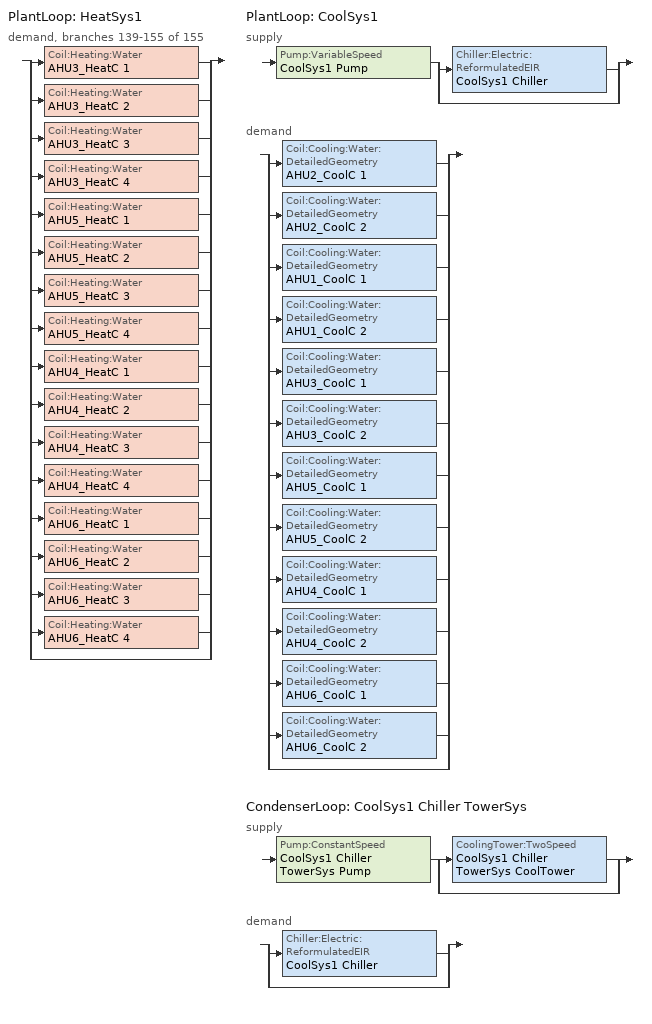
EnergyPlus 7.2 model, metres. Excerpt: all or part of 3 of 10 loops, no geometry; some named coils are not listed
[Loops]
PlantLoop 'HeatSys1'
 demand, branches 139-155 of 155: split
  | Coil:Heating:Water 'AHU3_HeatC 1'
  | Coil:Heating:Water 'AHU3_HeatC 2'
  | Coil:Heating:Water 'AHU3_HeatC 3'
  | Coil:Heating:Water 'AHU3_HeatC 4'
  | Coil:Heating:Water 'AHU5_HeatC 1'
  | Coil:Heating:Water 'AHU5_HeatC 2'
  | Coil:Heating:Water 'AHU5_HeatC 3'
  | Coil:Heating:Water 'AHU5_HeatC 4'
  | Coil:Heating:Water 'AHU4_HeatC 1'
  | Coil:Heating:Water 'AHU4_HeatC 2'
  | Coil:Heating:Water 'AHU4_HeatC 3'
  | Coil:Heating:Water 'AHU4_HeatC 4'
  | Coil:Heating:Water 'AHU6_HeatC 1'
  | Coil:Heating:Water 'AHU6_HeatC 2'
  | Coil:Heating:Water 'AHU6_HeatC 3'
  | Coil:Heating:Water 'AHU6_HeatC 4'
  | bypass
PlantLoop 'CoolSys1'
 supply: Pump:VariableSpeed 'CoolSys1 Pump' > split
  | Chiller:Electric:ReformulatedEIR 'CoolSys1 Chiller'
  | bypass
 demand: split
  | Coil:Cooling:Water:DetailedGeometry 'AHU2_CoolC 1'
  | Coil:Cooling:Water:DetailedGeometry 'AHU2_CoolC 2'
  | Coil:Cooling:Water:DetailedGeometry 'AHU1_CoolC 1'
  | Coil:Cooling:Water:DetailedGeometry 'AHU1_CoolC 2'
  | Coil:Cooling:Water:DetailedGeometry 'AHU3_CoolC 1'
  | Coil:Cooling:Water:DetailedGeometry 'AHU3_CoolC 2'
  | Coil:Cooling:Water:DetailedGeometry 'AHU5_CoolC 1'
  | Coil:Cooling:Water:DetailedGeometry 'AHU5_CoolC 2'
  | Coil:Cooling:Water:DetailedGeometry 'AHU4_CoolC 1'
  | Coil:Cooling:Water:DetailedGeometry 'AHU4_CoolC 2'
  | Coil:Cooling:Water:DetailedGeometry 'AHU6_CoolC 1'
  | Coil:Cooling:Water:DetailedGeometry 'AHU6_CoolC 2'
  | bypass
CondenserLoop 'CoolSys1 Chiller TowerSys'
 supply: Pump:ConstantSpeed 'CoolSys1 Chiller TowerSys Pump' > split
  | CoolingTower:TwoSpeed 'CoolSys1 Chiller TowerSys CoolTower'
  | bypass
 demand: split
  | Chiller:Electric:ReformulatedEIR 'CoolSys1 Chiller'
  | bypass
[SetpointManager:Scheduled] Control Variable=Temperature; Schedule=CW-Loop-Temp-Schedule
Name | Setpoint Node or NodeList
CoolSys1 Loop Setpoint Manager | CoolSys1 Supply Outlet Node
CoolSys1 Chiller Setpoint Manager | CoolSys1 Supply Equipment Outlet Node
[PlantLoop]
CoolSys1: Fluid Type=Water; Plant Equipment Operation Scheme=CoolSys1 Loop Operation Scheme List; Maximum Loop Temperature {C}=98; Minimum Loop Temperature {C}=1; Maximum Loop Flow Rate {m3/s}=AUTOSIZE; Minimum Loop Flow Rate {m3/s}=0; Plant Loop Volume {m3}=AUTOSIZE; Load Distribution Scheme=Optimal
[Sizing:Plant]
Name | Loop Type | Design Loop Exit Temperature {C} | Loop Design Temperature Difference {deltaC}
CoolSys1 | Cooling | 6.67 | 6.67
CoolSys1 Chiller TowerSys | CONDENSER | 29.4 | 5.6
[PlantEquipmentOperationSchemes]
CoolSys1 Loop Operation Scheme List: Control Scheme 1=CoolSys1 Operation Scheme; Control Scheme 1 Schedule=PlantOnSched
[PlantEquipmentList]
CoolSys1 Equipment List: CoolSys1 Chiller
[Pump:VariableSpeed]
CoolSys1 Pump: Rated Flow Rate {m3/s}=AUTOSIZE; Rated Pump Head {Pa}=179352; Rated Power Consumption {W}=AUTOSIZE; Motor Efficiency=0.75; Fraction of Motor Inefficiencies to Fluid Stream=0; Coefficient 1 of the Part Load Performance Curve=0; Coefficient 2 of the Part Load Performance Curve=1; Coefficient 3 of the Part Load Performance Curve=0; Coefficient 4 of the Part Load Performance Curve=0; Minimum Flow Rate {m3/s}=0; Pump Control Type=Intermittent
[PlantEquipmentOperation:CoolingLoad] Load Range 1 Lower Limit {W}=0
Name | Load Range 1 Upper Limit {W} | Range 1 Equipment List
CoolSys1 Operation Scheme | 100000000000000 | CoolSys1 Equipment List
CoolSys1 Chiller TowerSys Operation Scheme | 1000000000000 | CoolSys1 Chiller TowerSys Equipment List
[Chiller:Electric:ReformulatedEIR]
CoolSys1 Chiller: Reference Capacity {W}=AUTOSIZE; Reference COP {W/W}=6.1; Reference Leaving Chilled Water Temperature {C}=6.67; Reference Leaving Condenser Water Temperature {C}=29.4; Reference Chilled Water Flow Rate {m3/s}=AUTOSIZE; Reference Condenser Water Flow Rate {m3/s}=AUTOSIZE; Cooling Capacity Function of Temperature Curve=CoolSys1 Chiller ClgCapFuncTempCurve; Electric Input to Cooling Output Ratio Function of Temperature Curve=CoolSys1 Chiller EirFuncTempCurve; Electric Input to Cooling Output Ratio Function of Part Load Ratio Curve=CoolSys1 Chiller EirFuncPlrCurve; Minimum Part Load Ratio=0.15; Maximum Part Load Ratio=1; Optimum Part Load Ratio=1; Minimum Unloading Ratio=0.25; Compressor Motor Efficiency=1; Leaving Chilled Water Lower Temperature Limit {C}=2; Chiller Flow Mode Type=VariableFlow; Design Heat Recovery Water Flow Rate {m3/s}=0; Sizing Factor=1.1
[CondenserLoop]
CoolSys1 Chiller TowerSys: Fluid Type=Water; Condenser Equipment Operation Scheme=CoolSys1 Chiller TowerSys Loop Operation Scheme List; Maximum Loop Temperature {C}=80; Minimum Loop Temperature {C}=5; Maximum Loop Flow Rate {m3/s}=AUTOSIZE; Minimum Loop Flow Rate {m3/s}=0; Condenser Loop Volume {m3}=AUTOSIZE; Load Distribution Scheme=Sequential
[SetpointManager:FollowOutdoorAirTemperature]
MyCondenserControl: Control Variable=Temperature; Reference Temperature Type=OutdoorAirWetBulb; Offset Temperature Difference {deltaC}=0; Maximum Setpoint Temperature {C}=80; Minimum Setpoint Temperature {C}=5; Setpoint Node or NodeList=CoolSys1 Chiller TowerSys Supply Outlet Node
[CondenserEquipmentOperationSchemes]
CoolSys1 Chiller TowerSys Loop Operation Scheme List: Control Scheme 1=CoolSys1 Chiller TowerSys Operation Scheme; Control Scheme 1 Schedule=PlantOnSched
[CondenserEquipmentList]
CoolSys1 Chiller TowerSys Equipment List: CoolSys1 Chiller TowerSys CoolTower
[Pump:ConstantSpeed]
CoolSys1 Chiller TowerSys Pump: Rated Flow Rate {m3/s}=AUTOSIZE; Rated Pump Head {Pa}=179352; Rated Power Consumption {W}=AUTOSIZE; Motor Efficiency=0.87; Fraction of Motor Inefficiencies to Fluid Stream=0; Pump Control Type=Intermittent
[CoolingTower:TwoSpeed]
CoolSys1 Chiller TowerSys CoolTower: Design Water Flow Rate {m3/s}=AUTOSIZE; Air Flow Rate at High Fan Speed {m3/s}=AUTOSIZE; Fan Power at High Fan Speed {W}=AUTOSIZE; U-Factor Times Area Value at High Fan Speed {W/K}=AUTOSIZE; Air Flow Rate at Low Fan Speed {m3/s}=AUTOSIZE; Fan Power at Low Fan Speed {W}=AUTOSIZE; U-Factor Times Area Value at Low Fan Speed {W/K}=AUTOSIZE; Air Flow Rate in Free Convection Regime {m3/s}=AUTOSIZE; U-Factor Times Area Value at Free Convection Air Flow Rate {W/K}=AUTOSIZE; Performance Input Method=UFactorTimesAreaAndDesignWaterFlowRate; Basin Heater Capacity {W/K}=0; Basin Heater Setpoint Temperature {C}=2; Evaporation Loss Mode=SaturatedExit; Evaporation Loss Factor {percent/K}=0.2; Drift Loss Percent {percent}=0.008; Blowdown Calculation Mode=ConcentrationRatio; Blowdown Concentration Ratio=3; Sizing Factor=1
[EnergyManagementSystem:Program]
Flr_2_Triage_Coil_Reheat_Energy_Program: IF (AHU_2_CCoil_Energy > 0 && AHU_2_HCoil1_Energy > 0); SET AHU_2_Problem = AHU_2_Problem + 1; ELSEIF (Flr_2_Triage_Load <= 0); SET Flr_2_Triage_RE = Flr_2_Triage_RE + Flr_2_Triage_Coil_Energy; ELSEIF (AHU_2_HCoil1_Energy > 0 && AHU_2_CCoil_Energy == 0); SET Flr_2_Triage_Heat = Flr_2_Triage_Heat + Flr_2_Triage_Coil_Energy; ELSEIF (AHU_2_CCoil_Energy > 0 && AHU_2_HCoil1_Energy == 0); SET Flr_2_Triage_DT1 = Flr_2_Triage_Coil_Outlet_Air_Temp - Flr_2_Triage_Coil_Inlet_Air_Temp; SET Flr_2_Triage_DT2 = @Max (AHU_2_CoolC_Inlet_Node_Temp - AHU_2_Fan_Out) 0; SET Flr_2_Triage_Ratio = @Min (Flr_2_Triage_DT2 / Flr_2_Triage_DT1) 1; SET Flr_2_Triage_RE = Flr_2_Triage_RE + (Flr_2_Triage_Ratio * Flr_2_Triage_Coil_Energy); SET Flr_2_Triage_Heat = Flr_2_Triage_Heat + ((1-Flr_2_Triage_Ratio) * Flr_2_Triage_Coil_Energy); ELSEIF (AHU_2_CCoil_Energy == 0 && AHU_2_HCoil1_Energy == 0); SET AHU_2_Economize = AHU_2_Economize + 1; SET Flr_2_Triage_Heat = Flr_2_Triage_Heat + Flr_2_Triage_Coil_Energy; ENDIF
Flr_2_Waiting_Coil_Reheat_Energy_Program: IF (AHU_1_CCoil_Energy > 0 && AHU_1_HCoil1_Energy > 0); SET AHU_1_Problem = AHU_1_Problem + 1; ELSEIF (Flr_2_Waiting_Load <= 0); SET Flr_2_Waiting_RE = Flr_2_Waiting_RE + Flr_2_Waiting_Coil_Energy; ELSEIF (AHU_1_HCoil1_Energy > 0 && AHU_1_CCoil_Energy == 0); SET Flr_2_Waiting_Heat = Flr_2_Waiting_Heat + Flr_2_Waiting_Coil_Energy; ELSEIF (AHU_1_CCoil_Energy > 0 && AHU_1_HCoil1_Energy == 0); SET Flr_2_Waiting_DT1 = Flr_2_Waiting_Coil_Outlet_Air_Temp - Flr_2_Waiting_Coil_Inlet_Air_Temp; SET Flr_2_Waiting_DT2 = @Max (AHU_1_CoolC_Inlet_Node_Temp - AHU_1_Fan_Out) 0; SET Flr_2_Waiting_Ratio = @Min (Flr_2_Waiting_DT2 / Flr_2_Waiting_DT1) 1; SET Flr_2_Waiting_RE = Flr_2_Waiting_RE + (Flr_2_Waiting_Ratio * Flr_2_Waiting_Coil_Energy); SET Flr_2_Waiting_Heat = Flr_2_Waiting_Heat + ((1-Flr_2_Waiting_Ratio) * Flr_2_Waiting_Coil_Energy); ELSEIF (AHU_1_CCoil_Energy == 0 && AHU_1_HCoil1_Energy == 0); SET AHU_1_Economize = AHU_1_Economize + 1; SET Flr_2_Waiting_Heat = Flr_2_Waiting_Heat + Flr_2_Waiting_Coil_Energy; ENDIF
Flr_3_Clean_Coil_Reheat_Energy_Program: IF (AHU_5_CCoil_Energy > 0 && AHU_5_HCoil1_Energy > 0); SET AHU_5_Problem = AHU_5_Problem + 1; ELSEIF (Flr_3_Clean_Load <= 0); SET Flr_3_Clean_RE = Flr_3_Clean_RE + Flr_3_Clean_Coil_Energy; ELSEIF (AHU_5_HCoil1_Energy > 0 && AHU_5_CCoil_Energy == 0); SET Flr_3_Clean_Heat = Flr_3_Clean_Heat + Flr_3_Clean_Coil_Energy; ELSEIF (AHU_5_CCoil_Energy > 0 && AHU_5_HCoil1_Energy == 0); SET Flr_3_Clean_DT1 = Flr_3_Clean_Coil_Outlet_Air_Temp - Flr_3_Clean_Coil_Inlet_Air_Temp; SET Flr_3_Clean_DT2 = @Max (AHU_5_CoolC_Inlet_Node_Temp - AHU_5_Fan_Out) 0; SET Flr_3_Clean_Ratio = @Min (Flr_3_Clean_DT2 / Flr_3_Clean_DT1) 1; SET Flr_3_Clean_RE = Flr_3_Clean_RE + (Flr_3_Clean_Ratio * Flr_3_Clean_Coil_Energy); SET Flr_3_Clean_Heat = Flr_3_Clean_Heat + ((1-Flr_3_Clean_Ratio) * Flr_3_Clean_Coil_Energy); ELSEIF (AHU_5_CCoil_Energy == 0 && AHU_5_HCoil1_Energy == 0); SET AHU_5_Economize = AHU_5_Economize + 1; SET Flr_3_Clean_Heat = Flr_3_Clean_Heat + Flr_3_Clean_Coil_Energy; ENDIF
Flr_3_Elev_Coil_Reheat_Energy_Program: IF (AHU_4_CCoil_Energy > 0 && AHU_4_HCoil1_Energy > 0); SET AHU_4_Problem = AHU_4_Problem + 1; ELSEIF (Flr_3_Elev_Load <= 0); SET Flr_3_Elev_RE = Flr_3_Elev_RE + Flr_3_Elev_Coil_Energy; ELSEIF (AHU_4_HCoil1_Energy > 0 && AHU_4_CCoil_Energy == 0); SET Flr_3_Elev_Heat = Flr_3_Elev_Heat + Flr_3_Elev_Coil_Energy; ELSEIF (AHU_4_CCoil_Energy > 0 && AHU_4_HCoil1_Energy == 0); SET Flr_3_Elev_DT1 = Flr_3_Elev_Coil_Outlet_Air_Temp - Flr_3_Elev_Coil_Inlet_Air_Temp; SET Flr_3_Elev_DT2 = @Max (AHU_4_CoolC_Inlet_Node_Temp - AHU_4_Fan_Out) 0; SET Flr_3_Elev_Ratio = @Min (Flr_3_Elev_DT2 / Flr_3_Elev_DT1) 1; SET Flr_3_Elev_RE = Flr_3_Elev_RE + (Flr_3_Elev_Ratio * Flr_3_Elev_Coil_Energy); SET Flr_3_Elev_Heat = Flr_3_Elev_Heat + ((1-Flr_3_Elev_Ratio) * Flr_3_Elev_Coil_Energy); ELSEIF (AHU_4_CCoil_Energy == 0 && AHU_4_HCoil1_Energy == 0); SET AHU_4_Economize = AHU_4_Economize + 1; SET Flr_3_Elev_Heat = Flr_3_Elev_Heat + Flr_3_Elev_Coil_Energy; ENDIF
Flr_3_Exam_Coil_Reheat_Energy_Program: IF (AHU_4_CCoil_Energy > 0 && AHU_4_HCoil1_Energy > 0); SET AHU_4_Problem = AHU_4_Problem + 1; ELSEIF (Flr_3_Exam_Load <= 0); SET Flr_3_Exam_RE = Flr_3_Exam_RE + Flr_3_Exam_Coil_Energy; ELSEIF (AHU_4_HCoil1_Energy > 0 && AHU_4_CCoil_Energy == 0); SET Flr_3_Exam_Heat = Flr_3_Exam_Heat + Flr_3_Exam_Coil_Energy; ELSEIF (AHU_4_CCoil_Energy > 0 && AHU_4_HCoil1_Energy == 0); SET Flr_3_Exam_DT1 = Flr_3_Exam_Coil_Outlet_Air_Temp - Flr_3_Exam_Coil_Inlet_Air_Temp; SET Flr_3_Exam_DT2 = @Max (AHU_4_CoolC_Inlet_Node_Temp - AHU_4_Fan_Out) 0; SET Flr_3_Exam_Ratio = @Min (Flr_3_Exam_DT2 / Flr_3_Exam_DT1) 1; SET Flr_3_Exam_RE = Flr_3_Exam_RE + (Flr_3_Exam_Ratio * Flr_3_Exam_Coil_Energy); SET Flr_3_Exam_Heat = Flr_3_Exam_Heat + ((1-Flr_3_Exam_Ratio) * Flr_3_Exam_Coil_Energy); ELSEIF (AHU_4_CCoil_Energy == 0 && AHU_4_HCoil1_Energy == 0); SET AHU_4_Economize = AHU_4_Economize + 1; SET Flr_3_Exam_Heat = Flr_3_Exam_Heat + Flr_3_Exam_Coil_Energy; ENDIF
Flr_3_ICU_Coil_Reheat_Energy_Program: IF (AHU_4_CCoil_Energy > 0 && AHU_4_HCoil1_Energy > 0); SET AHU_4_Problem = AHU_4_Problem + 1; ELSEIF (Flr_3_ICU_Load <= 0); SET Flr_3_ICU_RE = Flr_3_ICU_RE + Flr_3_ICU_Coil_Energy; ELSEIF (AHU_4_HCoil1_Energy > 0 && AHU_4_CCoil_Energy == 0); SET Flr_3_ICU_Heat = Flr_3_ICU_Heat + Flr_3_ICU_Coil_Energy; ELSEIF (AHU_4_CCoil_Energy > 0 && AHU_4_HCoil1_Energy == 0); SET Flr_3_ICU_DT1 = Flr_3_ICU_Coil_Outlet_Air_Temp - Flr_3_ICU_Coil_Inlet_Air_Temp; SET Flr_3_ICU_DT2 = @Max (AHU_4_CoolC_Inlet_Node_Temp - AHU_4_Fan_Out) 0; SET Flr_3_ICU_Ratio = @Min (Flr_3_ICU_DT2 / Flr_3_ICU_DT1) 1; SET Flr_3_ICU_RE = Flr_3_ICU_RE + (Flr_3_ICU_Ratio * Flr_3_ICU_Coil_Energy); SET Flr_3_ICU_Heat = Flr_3_ICU_Heat + ((1-Flr_3_ICU_Ratio) * Flr_3_ICU_Coil_Energy); ELSEIF (AHU_4_CCoil_Energy == 0 && AHU_4_HCoil1_Energy == 0); SET AHU_4_Economize = AHU_4_Economize + 1; SET Flr_3_ICU_Heat = Flr_3_ICU_Heat + Flr_3_ICU_Coil_Energy; ENDIF
Flr_3_NS_1_Coil_Reheat_Energy_Program: IF (AHU_4_CCoil_Energy > 0 && AHU_4_HCoil1_Energy > 0); SET AHU_4_Problem = AHU_4_Problem + 1; ELSEIF (Flr_3_NS_1_Load <= 0); SET Flr_3_NS_1_RE = Flr_3_NS_1_RE + Flr_3_NS_1_Coil_Energy; ELSEIF (AHU_4_HCoil1_Energy > 0 && AHU_4_CCoil_Energy == 0); SET Flr_3_NS_1_Heat = Flr_3_NS_1_Heat + Flr_3_NS_1_Coil_Energy; ELSEIF (AHU_4_CCoil_Energy > 0 && AHU_4_HCoil1_Energy == 0); SET Flr_3_NS_1_DT1 = Flr_3_NS_1_Coil_Outlet_Air_Temp - Flr_3_NS_1_Coil_Inlet_Air_Temp; SET Flr_3_NS_1_DT2 = @Max (AHU_4_CoolC_Inlet_Node_Temp - AHU_4_Fan_Out) 0; SET Flr_3_NS_1_Ratio = @Min (Flr_3_NS_1_DT2 / Flr_3_NS_1_DT1) 1; SET Flr_3_NS_1_RE = Flr_3_NS_1_RE + (Flr_3_NS_1_Ratio * Flr_3_NS_1_Coil_Energy); SET Flr_3_NS_1_Heat = Flr_3_NS_1_Heat + ((1-Flr_3_NS_1_Ratio) * Flr_3_NS_1_Coil_Energy); ELSEIF (AHU_4_CCoil_Energy == 0 && AHU_4_HCoil1_Energy == 0); SET AHU_4_Economize = AHU_4_Economize + 1; SET Flr_3_NS_1_Heat = Flr_3_NS_1_Heat + Flr_3_NS_1_Coil_Energy; ENDIF
Flr_3_NS_2_Coil_Reheat_Energy_Program: IF (AHU_4_CCoil_Energy > 0 && AHU_4_HCoil1_Energy > 0); SET AHU_4_Problem = AHU_4_Problem + 1; ELSEIF (Flr_3_NS_2_Load <= 0); SET Flr_3_NS_2_RE = Flr_3_NS_2_RE + Flr_3_NS_2_Coil_Energy; ELSEIF (AHU_4_HCoil1_Energy > 0 && AHU_4_CCoil_Energy == 0); SET Flr_3_NS_2_Heat = Flr_3_NS_2_Heat + Flr_3_NS_2_Coil_Energy; ELSEIF (AHU_4_CCoil_Energy > 0 && AHU_4_HCoil1_Energy == 0); SET Flr_3_NS_2_DT1 = Flr_3_NS_2_Coil_Outlet_Air_Temp - Flr_3_NS_2_Coil_Inlet_Air_Temp; SET Flr_3_NS_2_DT2 = @Max (AHU_4_CoolC_Inlet_Node_Temp - AHU_4_Fan_Out) 0; SET Flr_3_NS_2_Ratio = @Min (Flr_3_NS_2_DT2 / Flr_3_NS_2_DT1) 1; SET Flr_3_NS_2_RE = Flr_3_NS_2_RE + (Flr_3_NS_2_Ratio * Flr_3_NS_2_Coil_Energy); SET Flr_3_NS_2_Heat = Flr_3_NS_2_Heat + ((1-Flr_3_NS_2_Ratio) * Flr_3_NS_2_Coil_Energy); ELSEIF (AHU_4_CCoil_Energy == 0 && AHU_4_HCoil1_Energy == 0); SET AHU_4_Economize = AHU_4_Economize + 1; SET Flr_3_NS_2_Heat = Flr_3_NS_2_Heat + Flr_3_NS_2_Coil_Energy; ENDIF
Flr_3_Nursery_Coil_Reheat_Energy_Program: IF (AHU_4_CCoil_Energy > 0 && AHU_4_HCoil1_Energy > 0); SET AHU_4_Problem = AHU_4_Problem + 1; ELSEIF (Flr_3_Nursery_Load <= 0); SET Flr_3_Nursery_RE = Flr_3_Nursery_RE + Flr_3_Nursery_Coil_Energy; ELSEIF (AHU_4_HCoil1_Energy > 0 && AHU_4_CCoil_Energy == 0); SET Flr_3_Nursery_Heat = Flr_3_Nursery_Heat + Flr_3_Nursery_Coil_Energy; ELSEIF (AHU_4_CCoil_Energy > 0 && AHU_4_HCoil1_Energy == 0); SET Flr_3_Nursery_DT1 = Flr_3_Nursery_Coil_Outlet_Air_Temp - Flr_3_Nursery_Coil_Inlet_Air_Temp; SET Flr_3_Nursery_DT2 = @Max (AHU_4_CoolC_Inlet_Node_Temp - AHU_4_Fan_Out) 0; SET Flr_3_Nursery_Ratio = @Min (Flr_3_Nursery_DT2 / Flr_3_Nursery_DT1) 1; SET Flr_3_Nursery_RE = Flr_3_Nursery_RE + (Flr_3_Nursery_Ratio * Flr_3_Nursery_Coil_Energy); SET Flr_3_Nursery_Heat = Flr_3_Nursery_Heat + ((1-Flr_3_Nursery_Ratio) * Flr_3_Nursery_Coil_Energy); ELSEIF (AHU_4_CCoil_Energy == 0 && AHU_4_HCoil1_Energy == 0); SET AHU_4_Economize = AHU_4_Economize + 1; SET Flr_3_Nursery_Heat = Flr_3_Nursery_Heat + Flr_3_Nursery_Coil_Energy; ENDIF
Flr_3_Off_Coil_Reheat_Energy_Program: IF (AHU_4_CCoil_Energy > 0 && AHU_4_HCoil1_Energy > 0); SET AHU_4_Problem = AHU_4_Problem + 1; ELSEIF (Flr_3_Off_Load <= 0); SET Flr_3_Off_RE = Flr_3_Off_RE + Flr_3_Off_Coil_Energy; ELSEIF (AHU_4_HCoil1_Energy > 0 && AHU_4_CCoil_Energy == 0); SET Flr_3_Off_Heat = Flr_3_Off_Heat + Flr_3_Off_Coil_Energy; ELSEIF (AHU_4_CCoil_Energy > 0 && AHU_4_HCoil1_Energy == 0); SET Flr_3_Off_DT1 = Flr_3_Off_Coil_Outlet_Air_Temp - Flr_3_Off_Coil_Inlet_Air_Temp; SET Flr_3_Off_DT2 = @Max (AHU_4_CoolC_Inlet_Node_Temp - AHU_4_Fan_Out) 0; SET Flr_3_Off_Ratio = @Min (Flr_3_Off_DT2 / Flr_3_Off_DT1) 1; SET Flr_3_Off_RE = Flr_3_Off_RE + (Flr_3_Off_Ratio * Flr_3_Off_Coil_Energy); SET Flr_3_Off_Heat = Flr_3_Off_Heat + ((1-Flr_3_Off_Ratio) * Flr_3_Off_Coil_Energy); ELSEIF (AHU_4_CCoil_Energy == 0 && AHU_4_HCoil1_Energy == 0); SET AHU_4_Economize = AHU_4_Economize + 1; SET Flr_3_Off_Heat = Flr_3_Off_Heat + Flr_3_Off_Coil_Energy; ENDIF
Flr_3_OR_Coil_Reheat_Energy_Program: IF (AHU_3_CCoil_Energy > 0 && AHU_3_HCoil1_Energy > 0); SET AHU_3_Problem = AHU_3_Problem + 1; ELSEIF (Flr_3_OR_Load <= 0); SET Flr_3_OR_RE = Flr_3_OR_RE + Flr_3_OR_Coil_Energy; ELSEIF (AHU_3_HCoil1_Energy > 0 && AHU_3_CCoil_Energy == 0); SET Flr_3_OR_Heat = Flr_3_OR_Heat + Flr_3_OR_Coil_Energy; ELSEIF (AHU_3_CCoil_Energy > 0 && AHU_3_HCoil1_Energy == 0); SET Flr_3_OR_DT1 = Flr_3_OR_Coil_Outlet_Air_Temp - Flr_3_OR_Coil_Inlet_Air_Temp; SET Flr_3_OR_DT2 = @Max (AHU_3_CoolC_Inlet_Node_Temp - AHU_3_Fan_Out) 0; SET Flr_3_OR_Ratio = @Min (Flr_3_OR_DT2 / Flr_3_OR_DT1) 1; SET Flr_3_OR_RE = Flr_3_OR_RE + (Flr_3_OR_Ratio * Flr_3_OR_Coil_Energy); SET Flr_3_OR_Heat = Flr_3_OR_Heat + ((1-Flr_3_OR_Ratio) * Flr_3_OR_Coil_Energy); ELSEIF (AHU_3_CCoil_Energy == 0 && AHU_3_HCoil1_Energy == 0); SET AHU_3_Economize = AHU_3_Economize + 1; SET Flr_3_OR_Heat = Flr_3_OR_Heat + Flr_3_OR_Coil_Energy; ENDIF
Flr_3_Pat_1_Coil_Reheat_Energy_Program: IF (AHU_5_CCoil_Energy > 0 && AHU_5_HCoil1_Energy > 0); SET AHU_5_Problem = AHU_5_Problem + 1; ELSEIF (Flr_3_Pat_1_Load <= 0); SET Flr_3_Pat_1_RE = Flr_3_Pat_1_RE + Flr_3_Pat_1_Coil_Energy; ELSEIF (AHU_5_HCoil1_Energy > 0 && AHU_5_CCoil_Energy == 0); SET Flr_3_Pat_1_Heat = Flr_3_Pat_1_Heat + Flr_3_Pat_1_Coil_Energy; ELSEIF (AHU_5_CCoil_Energy > 0 && AHU_5_HCoil1_Energy == 0); SET Flr_3_Pat_1_DT1 = Flr_3_Pat_1_Coil_Outlet_Air_Temp - Flr_3_Pat_1_Coil_Inlet_Air_Temp; SET Flr_3_Pat_1_DT2 = @Max (AHU_5_CoolC_Inlet_Node_Temp - AHU_5_Fan_Out) 0; SET Flr_3_Pat_1_Ratio = @Min (Flr_3_Pat_1_DT2 / Flr_3_Pat_1_DT1) 1; SET Flr_3_Pat_1_RE = Flr_3_Pat_1_RE + (Flr_3_Pat_1_Ratio * Flr_3_Pat_1_Coil_Energy); SET Flr_3_Pat_1_Heat = Flr_3_Pat_1_Heat + ((1-Flr_3_Pat_1_Ratio) * Flr_3_Pat_1_Coil_Energy); ELSEIF (AHU_5_CCoil_Energy == 0 && AHU_5_HCoil1_Energy == 0); SET AHU_5_Economize = AHU_5_Economize + 1; SET Flr_3_Pat_1_Heat = Flr_3_Pat_1_Heat + Flr_3_Pat_1_Coil_Energy; ENDIF
Flr_3_Pat_2_Coil_Reheat_Energy_Program: IF (AHU_5_CCoil_Energy > 0 && AHU_5_HCoil1_Energy > 0); SET AHU_5_Problem = AHU_5_Problem + 1; ELSEIF (Flr_3_Pat_2_Load <= 0); SET Flr_3_Pat_2_RE = Flr_3_Pat_2_RE + Flr_3_Pat_2_Coil_Energy; ELSEIF (AHU_5_HCoil1_Energy > 0 && AHU_5_CCoil_Energy == 0); SET Flr_3_Pat_2_Heat = Flr_3_Pat_2_Heat + Flr_3_Pat_2_Coil_Energy; ELSEIF (AHU_5_CCoil_Energy > 0 && AHU_5_HCoil1_Energy == 0); SET Flr_3_Pat_2_DT1 = Flr_3_Pat_2_Coil_Outlet_Air_Temp - Flr_3_Pat_2_Coil_Inlet_Air_Temp; SET Flr_3_Pat_2_DT2 = @Max (AHU_5_CoolC_Inlet_Node_Temp - AHU_5_Fan_Out) 0; SET Flr_3_Pat_2_Ratio = @Min (Flr_3_Pat_2_DT2 / Flr_3_Pat_2_DT1) 1; SET Flr_3_Pat_2_RE = Flr_3_Pat_2_RE + (Flr_3_Pat_2_Ratio * Flr_3_Pat_2_Coil_Energy); SET Flr_3_Pat_2_Heat = Flr_3_Pat_2_Heat + ((1-Flr_3_Pat_2_Ratio) * Flr_3_Pat_2_Coil_Energy); ELSEIF (AHU_5_CCoil_Energy == 0 && AHU_5_HCoil1_Energy == 0); SET AHU_5_Economize = AHU_5_Economize + 1; SET Flr_3_Pat_2_Heat = Flr_3_Pat_2_Heat + Flr_3_Pat_2_Coil_Energy; ENDIF
Flr_3_Pat_3_Coil_Reheat_Energy_Program: IF (AHU_4_CCoil_Energy > 0 && AHU_4_HCoil1_Energy > 0); SET AHU_4_Problem = AHU_4_Problem + 1; ELSEIF (Flr_3_Pat_3_Load <= 0); SET Flr_3_Pat_3_RE = Flr_3_Pat_3_RE + Flr_3_Pat_3_Coil_Energy; ELSEIF (AHU_4_HCoil1_Energy > 0 && AHU_4_CCoil_Energy == 0); SET Flr_3_Pat_3_Heat = Flr_3_Pat_3_Heat + Flr_3_Pat_3_Coil_Energy; ELSEIF (AHU_4_CCoil_Energy > 0 && AHU_4_HCoil1_Energy == 0); SET Flr_3_Pat_3_DT1 = Flr_3_Pat_3_Coil_Outlet_Air_Temp - Flr_3_Pat_3_Coil_Inlet_Air_Temp; SET Flr_3_Pat_3_DT2 = @Max (AHU_4_CoolC_Inlet_Node_Temp - AHU_4_Fan_Out) 0; SET Flr_3_Pat_3_Ratio = @Min (Flr_3_Pat_3_DT2 / Flr_3_Pat_3_DT1) 1; SET Flr_3_Pat_3_RE = Flr_3_Pat_3_RE + (Flr_3_Pat_3_Ratio * Flr_3_Pat_3_Coil_Energy); SET Flr_3_Pat_3_Heat = Flr_3_Pat_3_Heat + ((1-Flr_3_Pat_3_Ratio) * Flr_3_Pat_3_Coil_Energy); ELSEIF (AHU_4_CCoil_Energy == 0 && AHU_4_HCoil1_Energy == 0); SET AHU_4_Economize = AHU_4_Economize + 1; SET Flr_3_Pat_3_Heat = Flr_3_Pat_3_Heat + Flr_3_Pat_3_Coil_Energy; ENDIF
Flr_3_Pat_4_Coil_Reheat_Energy_Program: IF (AHU_4_CCoil_Energy > 0 && AHU_4_HCoil1_Energy > 0); SET AHU_4_Problem = AHU_4_Problem + 1; ELSEIF (Flr_3_Pat_4_Load <= 0); SET Flr_3_Pat_4_RE = Flr_3_Pat_4_RE + Flr_3_Pat_4_Coil_Energy; ELSEIF (AHU_4_HCoil1_Energy > 0 && AHU_4_CCoil_Energy == 0); SET Flr_3_Pat_4_Heat = Flr_3_Pat_4_Heat + Flr_3_Pat_4_Coil_Energy; ELSEIF (AHU_4_CCoil_Energy > 0 && AHU_4_HCoil1_Energy == 0); SET Flr_3_Pat_4_DT1 = Flr_3_Pat_4_Coil_Outlet_Air_Temp - Flr_3_Pat_4_Coil_Inlet_Air_Temp; SET Flr_3_Pat_4_DT2 = @Max (AHU_4_CoolC_Inlet_Node_Temp - AHU_4_Fan_Out) 0; SET Flr_3_Pat_4_Ratio = @Min (Flr_3_Pat_4_DT2 / Flr_3_Pat_4_DT1) 1; SET Flr_3_Pat_4_RE = Flr_3_Pat_4_RE + (Flr_3_Pat_4_Ratio * Flr_3_Pat_4_Coil_Energy); SET Flr_3_Pat_4_Heat = Flr_3_Pat_4_Heat + ((1-Flr_3_Pat_4_Ratio) * Flr_3_Pat_4_Coil_Energy); ELSEIF (AHU_4_CCoil_Energy == 0 && AHU_4_HCoil1_Energy == 0); SET AHU_4_Economize = AHU_4_Economize + 1; SET Flr_3_Pat_4_Heat = Flr_3_Pat_4_Heat + Flr_3_Pat_4_Coil_Energy; ENDIF
Flr_3_PatCor1_Coil_Reheat_Energy_Program: IF (AHU_4_CCoil_Energy > 0 && AHU_4_HCoil1_Energy > 0); SET AHU_4_Problem = AHU_4_Problem + 1; ELSEIF (Flr_3_PatCor1_Load <= 0); SET Flr_3_PatCor1_RE = Flr_3_PatCor1_RE + Flr_3_PatCor1_Coil_Energy; ELSEIF (AHU_4_HCoil1_Energy > 0 && AHU_4_CCoil_Energy == 0); SET Flr_3_PatCor1_Heat = Flr_3_PatCor1_Heat + Flr_3_PatCor1_Coil_Energy; ELSEIF (AHU_4_CCoil_Energy > 0 && AHU_4_HCoil1_Energy == 0); SET Flr_3_PatCor1_DT1 = Flr_3_PatCor1_Coil_Outlet_Air_Temp - Flr_3_PatCor1_Coil_Inlet_Air_Temp; SET Flr_3_PatCor1_DT2 = @Max (AHU_4_CoolC_Inlet_Node_Temp - AHU_4_Fan_Out) 0; SET Flr_3_PatCor1_Ratio = @Min (Flr_3_PatCor1_DT2 / Flr_3_PatCor1_DT1) 1; SET Flr_3_PatCor1_RE = Flr_3_PatCor1_RE + (Flr_3_PatCor1_Ratio * Flr_3_PatCor1_Coil_Energy); SET Flr_3_PatCor1_Heat = Flr_3_PatCor1_Heat + ((1-Flr_3_PatCor1_Ratio) * Flr_3_PatCor1_Coil_Energy); ELSEIF (AHU_4_CCoil_Energy == 0 && AHU_4_HCoil1_Energy == 0); SET AHU_4_Economize = AHU_4_Economize + 1; SET Flr_3_PatCor1_Heat = Flr_3_PatCor1_Heat + Flr_3_PatCor1_Coil_Energy; ENDIF
Flr_3_PatCor2_Coil_Reheat_Energy_Program: IF (AHU_5_CCoil_Energy > 0 && AHU_5_HCoil1_Energy > 0); SET AHU_5_Problem = AHU_5_Problem + 1; ELSEIF (Flr_3_PatCor2_Load <= 0); SET Flr_3_PatCor2_RE = Flr_3_PatCor2_RE + Flr_3_PatCor2_Coil_Energy; ELSEIF (AHU_5_HCoil1_Energy > 0 && AHU_5_CCoil_Energy == 0); SET Flr_3_PatCor2_Heat = Flr_3_PatCor2_Heat + Flr_3_PatCor2_Coil_Energy; ELSEIF (AHU_5_CCoil_Energy > 0 && AHU_5_HCoil1_Energy == 0); SET Flr_3_PatCor2_DT1 = Flr_3_PatCor2_Coil_Outlet_Air_Temp - Flr_3_PatCor2_Coil_Inlet_Air_Temp; SET Flr_3_PatCor2_DT2 = @Max (AHU_5_CoolC_Inlet_Node_Temp - AHU_5_Fan_Out) 0; SET Flr_3_PatCor2_Ratio = @Min (Flr_3_PatCor2_DT2 / Flr_3_PatCor2_DT1) 1; SET Flr_3_PatCor2_RE = Flr_3_PatCor2_RE + (Flr_3_PatCor2_Ratio * Flr_3_PatCor2_Coil_Energy); SET Flr_3_PatCor2_Heat = Flr_3_PatCor2_Heat + ((1-Flr_3_PatCor2_Ratio) * Flr_3_PatCor2_Coil_Energy); ELSEIF (AHU_5_CCoil_Energy == 0 && AHU_5_HCoil1_Energy == 0); SET AHU_5_Economize = AHU_5_Economize + 1; SET Flr_3_PatCor2_Heat = Flr_3_PatCor2_Heat + Flr_3_PatCor2_Coil_Energy; ENDIF
Flr_3_Proc_Coil_Reheat_Energy_Program: IF (AHU_4_CCoil_Energy > 0 && AHU_4_HCoil1_Energy > 0); SET AHU_4_Problem = AHU_4_Problem + 1; ELSEIF (Flr_3_Proc_Load <= 0); SET Flr_3_Proc_RE = Flr_3_Proc_RE + Flr_3_Proc_Coil_Energy; ELSEIF (AHU_4_HCoil1_Energy > 0 && AHU_4_CCoil_Energy == 0); SET Flr_3_Proc_Heat = Flr_3_Proc_Heat + Flr_3_Proc_Coil_Energy; ELSEIF (AHU_4_CCoil_Energy > 0 && AHU_4_HCoil1_Energy == 0); SET Flr_3_Proc_DT1 = Flr_3_Proc_Coil_Outlet_Air_Temp - Flr_3_Proc_Coil_Inlet_Air_Temp; SET Flr_3_Proc_DT2 = @Max (AHU_4_CoolC_Inlet_Node_Temp - AHU_4_Fan_Out) 0; SET Flr_3_Proc_Ratio = @Min (Flr_3_Proc_DT2 / Flr_3_Proc_DT1) 1; SET Flr_3_Proc_RE = Flr_3_Proc_RE + (Flr_3_Proc_Ratio * Flr_3_Proc_Coil_Energy); SET Flr_3_Proc_Heat = Flr_3_Proc_Heat + ((1-Flr_3_Proc_Ratio) * Flr_3_Proc_Coil_Energy); ELSEIF (AHU_4_CCoil_Energy == 0 && AHU_4_HCoil1_Energy == 0); SET AHU_4_Economize = AHU_4_Economize + 1; SET Flr_3_Proc_Heat = Flr_3_Proc_Heat + Flr_3_Proc_Coil_Energy; ENDIF
Flr_3_Soil_Coil_Reheat_Energy_Program: IF (AHU_4_CCoil_Energy > 0 && AHU_4_HCoil1_Energy > 0); SET AHU_4_Problem = AHU_4_Problem + 1; ELSEIF (Flr_3_Soil_Load <= 0); SET Flr_3_Soil_RE = Flr_3_Soil_RE + Flr_3_Soil_Coil_Energy; ELSEIF (AHU_4_HCoil1_Energy > 0 && AHU_4_CCoil_Energy == 0); SET Flr_3_Soil_Heat = Flr_3_Soil_Heat + Flr_3_Soil_Coil_Energy; ELSEIF (AHU_4_CCoil_Energy > 0 && AHU_4_HCoil1_Energy == 0); SET Flr_3_Soil_DT1 = Flr_3_Soil_Coil_Outlet_Air_Temp - Flr_3_Soil_Coil_Inlet_Air_Temp; SET Flr_3_Soil_DT2 = @Max (AHU_4_CoolC_Inlet_Node_Temp - AHU_4_Fan_Out) 0; SET Flr_3_Soil_Ratio = @Min (Flr_3_Soil_DT2 / Flr_3_Soil_DT1) 1; SET Flr_3_Soil_RE = Flr_3_Soil_RE + (Flr_3_Soil_Ratio * Flr_3_Soil_Coil_Energy); SET Flr_3_Soil_Heat = Flr_3_Soil_Heat + ((1-Flr_3_Soil_Ratio) * Flr_3_Soil_Coil_Energy); ELSEIF (AHU_4_CCoil_Energy == 0 && AHU_4_HCoil1_Energy == 0); SET AHU_4_Economize = AHU_4_Economize + 1; SET Flr_3_Soil_Heat = Flr_3_Soil_Heat + Flr_3_Soil_Coil_Energy; ENDIF
Flr_3_Supply_Coil_Reheat_Energy_Program: IF (AHU_5_CCoil_Energy > 0 && AHU_5_HCoil1_Energy > 0); SET AHU_5_Problem = AHU_5_Problem + 1; ELSEIF (Flr_3_Supply_Load <= 0); SET Flr_3_Supply_RE = Flr_3_Supply_RE + Flr_3_Supply_Coil_Energy; ELSEIF (AHU_5_HCoil1_Energy > 0 && AHU_5_CCoil_Energy == 0); SET Flr_3_Supply_Heat = Flr_3_Supply_Heat + Flr_3_Supply_Coil_Energy; ELSEIF (AHU_5_CCoil_Energy > 0 && AHU_5_HCoil1_Energy == 0); SET Flr_3_Supply_DT1 = Flr_3_Supply_Coil_Outlet_Air_Temp - Flr_3_Supply_Coil_Inlet_Air_Temp; SET Flr_3_Supply_DT2 = @Max (AHU_5_CoolC_Inlet_Node_Temp - AHU_5_Fan_Out) 0; SET Flr_3_Supply_Ratio = @Min (Flr_3_Supply_DT2 / Flr_3_Supply_DT1) 1; SET Flr_3_Supply_RE = Flr_3_Supply_RE + (Flr_3_Supply_Ratio * Flr_3_Supply_Coil_Energy); SET Flr_3_Supply_Heat = Flr_3_Supply_Heat + ((1-Flr_3_Supply_Ratio) * Flr_3_Supply_Coil_Energy); ELSEIF (AHU_5_CCoil_Energy == 0 && AHU_5_HCoil1_Energy == 0); SET AHU_5_Economize = AHU_5_Economize + 1; SET Flr_3_Supply_Heat = Flr_3_Supply_Heat + Flr_3_Supply_Coil_Energy; ENDIF
Flr_3_Triage_Coil_Reheat_Energy_Program: IF (AHU_5_CCoil_Energy > 0 && AHU_5_HCoil1_Energy > 0); SET AHU_5_Problem = AHU_5_Problem + 1; ELSEIF (Flr_3_Triage_Load <= 0); SET Flr_3_Triage_RE = Flr_3_Triage_RE + Flr_3_Triage_Coil_Energy; ELSEIF (AHU_5_HCoil1_Energy > 0 && AHU_5_CCoil_Energy == 0); SET Flr_3_Triage_Heat = Flr_3_Triage_Heat + Flr_3_Triage_Coil_Energy; ELSEIF (AHU_5_CCoil_Energy > 0 && AHU_5_HCoil1_Energy == 0); SET Flr_3_Triage_DT1 = Flr_3_Triage_Coil_Outlet_Air_Temp - Flr_3_Triage_Coil_Inlet_Air_Temp; SET Flr_3_Triage_DT2 = @Max (AHU_5_CoolC_Inlet_Node_Temp - AHU_5_Fan_Out) 0; SET Flr_3_Triage_Ratio = @Min (Flr_3_Triage_DT2 / Flr_3_Triage_DT1) 1; SET Flr_3_Triage_RE = Flr_3_Triage_RE + (Flr_3_Triage_Ratio * Flr_3_Triage_Coil_Energy); SET Flr_3_Triage_Heat = Flr_3_Triage_Heat + ((1-Flr_3_Triage_Ratio) * Flr_3_Triage_Coil_Energy); ELSEIF (AHU_5_CCoil_Energy == 0 && AHU_5_HCoil1_Energy == 0); SET AHU_5_Economize = AHU_5_Economize + 1; SET Flr_3_Triage_Heat = Flr_3_Triage_Heat + Flr_3_Triage_Coil_Energy; ENDIF
Flr_3_Waiting_Coil_Reheat_Energy_Program: IF (AHU_4_CCoil_Energy > 0 && AHU_4_HCoil1_Energy > 0); SET AHU_4_Problem = AHU_4_Problem + 1; ELSEIF (Flr_3_Waiting_Load <= 0); SET Flr_3_Waiting_RE = Flr_3_Waiting_RE + Flr_3_Waiting_Coil_Energy; ELSEIF (AHU_4_HCoil1_Energy > 0 && AHU_4_CCoil_Energy == 0); SET Flr_3_Waiting_Heat = Flr_3_Waiting_Heat + Flr_3_Waiting_Coil_Energy; ELSEIF (AHU_4_CCoil_Energy > 0 && AHU_4_HCoil1_Energy == 0); SET Flr_3_Waiting_DT1 = Flr_3_Waiting_Coil_Outlet_Air_Temp - Flr_3_Waiting_Coil_Inlet_Air_Temp; SET Flr_3_Waiting_DT2 = @Max (AHU_4_CoolC_Inlet_Node_Temp - AHU_4_Fan_Out) 0; SET Flr_3_Waiting_Ratio = @Min (Flr_3_Waiting_DT2 / Flr_3_Waiting_DT1) 1; SET Flr_3_Waiting_RE = Flr_3_Waiting_RE + (Flr_3_Waiting_Ratio * Flr_3_Waiting_Coil_Energy); SET Flr_3_Waiting_Heat = Flr_3_Waiting_Heat + ((1-Flr_3_Waiting_Ratio) * Flr_3_Waiting_Coil_Energy); ELSEIF (AHU_4_CCoil_Energy == 0 && AHU_4_HCoil1_Energy == 0); SET AHU_4_Economize = AHU_4_Economize + 1; SET Flr_3_Waiting_Heat = Flr_3_Waiting_Heat + Flr_3_Waiting_Coil_Energy; ENDIF
Flr46_Clean_Coil_Reheat_Energy_Program: IF (AHU_5_CCoil_Energy > 0 && AHU_5_HCoil1_Energy > 0); SET AHU_5_Problem = AHU_5_Problem + 1; ELSEIF (Flr46_Clean_Load <= 0); SET Flr46_Clean_RE = Flr46_Clean_RE + Flr46_Clean_Coil_Energy; ELSEIF (AHU_5_HCoil1_Energy > 0 && AHU_5_CCoil_Energy == 0); SET Flr46_Clean_Heat = Flr46_Clean_Heat + Flr46_Clean_Coil_Energy; ELSEIF (AHU_5_CCoil_Energy > 0 && AHU_5_HCoil1_Energy == 0); SET Flr46_Clean_DT1 = Flr46_Clean_Coil_Outlet_Air_Temp - Flr46_Clean_Coil_Inlet_Air_Temp; SET Flr46_Clean_DT2 = @Max (AHU_5_CoolC_Inlet_Node_Temp - AHU_5_Fan_Out) 0; SET Flr46_Clean_Ratio = @Min (Flr46_Clean_DT2 / Flr46_Clean_DT1) 1; SET Flr46_Clean_RE = Flr46_Clean_RE + (Flr46_Clean_Ratio * Flr46_Clean_Coil_Energy); SET Flr46_Clean_Heat = Flr46_Clean_Heat + ((1-Flr46_Clean_Ratio) * Flr46_Clean_Coil_Energy); ELSEIF (AHU_5_CCoil_Energy == 0 && AHU_5_HCoil1_Energy == 0); SET AHU_5_Economize = AHU_5_Economize + 1; SET Flr46_Clean_Heat = Flr46_Clean_Heat + Flr46_Clean_Coil_Energy; ENDIF
Flr46_Elev_Coil_Reheat_Energy_Program: IF (AHU_4_CCoil_Energy > 0 && AHU_4_HCoil1_Energy > 0); SET AHU_4_Problem = AHU_4_Problem + 1; ELSEIF (Flr46_Elev_Load <= 0); SET Flr46_Elev_RE = Flr46_Elev_RE + Flr46_Elev_Coil_Energy; ELSEIF (AHU_4_HCoil1_Energy > 0 && AHU_4_CCoil_Energy == 0); SET Flr46_Elev_Heat = Flr46_Elev_Heat + Flr46_Elev_Coil_Energy; ELSEIF (AHU_4_CCoil_Energy > 0 && AHU_4_HCoil1_Energy == 0); SET Flr46_Elev_DT1 = Flr46_Elev_Coil_Outlet_Air_Temp - Flr46_Elev_Coil_Inlet_Air_Temp; SET Flr46_Elev_DT2 = @Max (AHU_4_CoolC_Inlet_Node_Temp - AHU_4_Fan_Out) 0; SET Flr46_Elev_Ratio = @Min (Flr46_Elev_DT2 / Flr46_Elev_DT1) 1; SET Flr46_Elev_RE = Flr46_Elev_RE + (Flr46_Elev_Ratio * Flr46_Elev_Coil_Energy); SET Flr46_Elev_Heat = Flr46_Elev_Heat + ((1-Flr46_Elev_Ratio) * Flr46_Elev_Coil_Energy); ELSEIF (AHU_4_CCoil_Energy == 0 && AHU_4_HCoil1_Energy == 0); SET AHU_4_Economize = AHU_4_Economize + 1; SET Flr46_Elev_Heat = Flr46_Elev_Heat + Flr46_Elev_Coil_Energy; ENDIF
Flr46_NS_Coil_Reheat_Energy_Program: IF (AHU_4_CCoil_Energy > 0 && AHU_4_HCoil1_Energy > 0); SET AHU_4_Problem = AHU_4_Problem + 1; ELSEIF (Flr46_NS_Load <= 0); SET Flr46_NS_RE = Flr46_NS_RE + Flr46_NS_Coil_Energy; ELSEIF (AHU_4_HCoil1_Energy > 0 && AHU_4_CCoil_Energy == 0); SET Flr46_NS_Heat = Flr46_NS_Heat + Flr46_NS_Coil_Energy; ELSEIF (AHU_4_CCoil_Energy > 0 && AHU_4_HCoil1_Energy == 0); SET Flr46_NS_DT1 = Flr46_NS_Coil_Outlet_Air_Temp - Flr46_NS_Coil_Inlet_Air_Temp; SET Flr46_NS_DT2 = @Max (AHU_4_CoolC_Inlet_Node_Temp - AHU_4_Fan_Out) 0; SET Flr46_NS_Ratio = @Min (Flr46_NS_DT2 / Flr46_NS_DT1) 1; SET Flr46_NS_RE = Flr46_NS_RE + (Flr46_NS_Ratio * Flr46_NS_Coil_Energy); SET Flr46_NS_Heat = Flr46_NS_Heat + ((1-Flr46_NS_Ratio) * Flr46_NS_Coil_Energy); ELSEIF (AHU_4_CCoil_Energy == 0 && AHU_4_HCoil1_Energy == 0); SET AHU_4_Economize = AHU_4_Economize + 1; SET Flr46_NS_Heat = Flr46_NS_Heat + Flr46_NS_Coil_Energy; ENDIF
Flr46_Off_Coil_Reheat_Energy_Program: IF (AHU_5_CCoil_Energy > 0 && AHU_5_HCoil1_Energy > 0); SET AHU_5_Problem = AHU_5_Problem + 1; ELSEIF (Flr46_Off_Load <= 0); SET Flr46_Off_RE = Flr46_Off_RE + Flr46_Off_Coil_Energy; ELSEIF (AHU_5_HCoil1_Energy > 0 && AHU_5_CCoil_Energy == 0); SET Flr46_Off_Heat = Flr46_Off_Heat + Flr46_Off_Coil_Energy; ELSEIF (AHU_5_CCoil_Energy > 0 && AHU_5_HCoil1_Energy == 0); SET Flr46_Off_DT1 = Flr46_Off_Coil_Outlet_Air_Temp - Flr46_Off_Coil_Inlet_Air_Temp; SET Flr46_Off_DT2 = @Max (AHU_5_CoolC_Inlet_Node_Temp - AHU_5_Fan_Out) 0; SET Flr46_Off_Ratio = @Min (Flr46_Off_DT2 / Flr46_Off_DT1) 1; SET Flr46_Off_RE = Flr46_Off_RE + (Flr46_Off_Ratio * Flr46_Off_Coil_Energy); SET Flr46_Off_Heat = Flr46_Off_Heat + ((1-Flr46_Off_Ratio) * Flr46_Off_Coil_Energy); ELSEIF (AHU_5_CCoil_Energy == 0 && AHU_5_HCoil1_Energy == 0); SET AHU_5_Economize = AHU_5_Economize + 1; SET Flr46_Off_Heat = Flr46_Off_Heat + Flr46_Off_Coil_Energy; ENDIF
Flr46_Pat_1_Coil_Reheat_Energy_Program: IF (AHU_5_CCoil_Energy > 0 && AHU_5_HCoil1_Energy > 0); SET AHU_5_Problem = AHU_5_Problem + 1; ELSEIF (Flr46_Pat_1_Load <= 0); SET Flr46_Pat_1_RE = Flr46_Pat_1_RE + Flr46_Pat_1_Coil_Energy; ELSEIF (AHU_5_HCoil1_Energy > 0 && AHU_5_CCoil_Energy == 0); SET Flr46_Pat_1_Heat = Flr46_Pat_1_Heat + Flr46_Pat_1_Coil_Energy; ELSEIF (AHU_5_CCoil_Energy > 0 && AHU_5_HCoil1_Energy == 0); SET Flr46_Pat_1_DT1 = Flr46_Pat_1_Coil_Outlet_Air_Temp - Flr46_Pat_1_Coil_Inlet_Air_Temp; SET Flr46_Pat_1_DT2 = @Max (AHU_5_CoolC_Inlet_Node_Temp - AHU_5_Fan_Out) 0; SET Flr46_Pat_1_Ratio = @Min (Flr46_Pat_1_DT2 / Flr46_Pat_1_DT1) 1; SET Flr46_Pat_1_RE = Flr46_Pat_1_RE + (Flr46_Pat_1_Ratio * Flr46_Pat_1_Coil_Energy); SET Flr46_Pat_1_Heat = Flr46_Pat_1_Heat + ((1-Flr46_Pat_1_Ratio) * Flr46_Pat_1_Coil_Energy); ELSEIF (AHU_5_CCoil_Energy == 0 && AHU_5_HCoil1_Energy == 0); SET AHU_5_Economize = AHU_5_Economize + 1; SET Flr46_Pat_1_Heat = Flr46_Pat_1_Heat + Flr46_Pat_1_Coil_Energy; ENDIF
Flr46_Pat_2_Coil_Reheat_Energy_Program: IF (AHU_5_CCoil_Energy > 0 && AHU_5_HCoil1_Energy > 0); SET AHU_5_Problem = AHU_5_Problem + 1; ELSEIF (Flr46_Pat_2_Load <= 0); SET Flr46_Pat_2_RE = Flr46_Pat_2_RE + Flr46_Pat_2_Coil_Energy; ELSEIF (AHU_5_HCoil1_Energy > 0 && AHU_5_CCoil_Energy == 0); SET Flr46_Pat_2_Heat = Flr46_Pat_2_Heat + Flr46_Pat_2_Coil_Energy; ELSEIF (AHU_5_CCoil_Energy > 0 && AHU_5_HCoil1_Energy == 0); SET Flr46_Pat_2_DT1 = Flr46_Pat_2_Coil_Outlet_Air_Temp - Flr46_Pat_2_Coil_Inlet_Air_Temp; SET Flr46_Pat_2_DT2 = @Max (AHU_5_CoolC_Inlet_Node_Temp - AHU_5_Fan_Out) 0; SET Flr46_Pat_2_Ratio = @Min (Flr46_Pat_2_DT2 / Flr46_Pat_2_DT1) 1; SET Flr46_Pat_2_RE = Flr46_Pat_2_RE + (Flr46_Pat_2_Ratio * Flr46_Pat_2_Coil_Energy); SET Flr46_Pat_2_Heat = Flr46_Pat_2_Heat + ((1-Flr46_Pat_2_Ratio) * Flr46_Pat_2_Coil_Energy); ELSEIF (AHU_5_CCoil_Energy == 0 && AHU_5_HCoil1_Energy == 0); SET AHU_5_Economize = AHU_5_Economize + 1; SET Flr46_Pat_2_Heat = Flr46_Pat_2_Heat + Flr46_Pat_2_Coil_Energy; ENDIF
Flr46_Pat_3_Coil_Reheat_Energy_Program: IF (AHU_4_CCoil_Energy > 0 && AHU_4_HCoil1_Energy > 0); SET AHU_4_Problem = AHU_4_Problem + 1; ELSEIF (Flr46_Pat_3_Load <= 0); SET Flr46_Pat_3_RE = Flr46_Pat_3_RE + Flr46_Pat_3_Coil_Energy; ELSEIF (AHU_4_HCoil1_Energy > 0 && AHU_4_CCoil_Energy == 0); SET Flr46_Pat_3_Heat = Flr46_Pat_3_Heat + Flr46_Pat_3_Coil_Energy; ELSEIF (AHU_4_CCoil_Energy > 0 && AHU_4_HCoil1_Energy == 0); SET Flr46_Pat_3_DT1 = Flr46_Pat_3_Coil_Outlet_Air_Temp - Flr46_Pat_3_Coil_Inlet_Air_Temp; SET Flr46_Pat_3_DT2 = @Max (AHU_4_CoolC_Inlet_Node_Temp - AHU_4_Fan_Out) 0; SET Flr46_Pat_3_Ratio = @Min (Flr46_Pat_3_DT2 / Flr46_Pat_3_DT1) 1; SET Flr46_Pat_3_RE = Flr46_Pat_3_RE + (Flr46_Pat_3_Ratio * Flr46_Pat_3_Coil_Energy); SET Flr46_Pat_3_Heat = Flr46_Pat_3_Heat + ((1-Flr46_Pat_3_Ratio) * Flr46_Pat_3_Coil_Energy); ELSEIF (AHU_4_CCoil_Energy == 0 && AHU_4_HCoil1_Energy == 0); SET AHU_4_Economize = AHU_4_Economize + 1; SET Flr46_Pat_3_Heat = Flr46_Pat_3_Heat + Flr46_Pat_3_Coil_Energy; ENDIF
Flr46_Pat_4_Coil_Reheat_Energy_Program: IF (AHU_4_CCoil_Energy > 0 && AHU_4_HCoil1_Energy > 0); SET AHU_4_Problem = AHU_4_Problem + 1; ELSEIF (Flr46_Pat_4_Load <= 0); SET Flr46_Pat_4_RE = Flr46_Pat_4_RE + Flr46_Pat_4_Coil_Energy; ELSEIF (AHU_4_HCoil1_Energy > 0 && AHU_4_CCoil_Energy == 0); SET Flr46_Pat_4_Heat = Flr46_Pat_4_Heat + Flr46_Pat_4_Coil_Energy; ELSEIF (AHU_4_CCoil_Energy > 0 && AHU_4_HCoil1_Energy == 0); SET Flr46_Pat_4_DT1 = Flr46_Pat_4_Coil_Outlet_Air_Temp - Flr46_Pat_4_Coil_Inlet_Air_Temp; SET Flr46_Pat_4_DT2 = @Max (AHU_4_CoolC_Inlet_Node_Temp - AHU_4_Fan_Out) 0; SET Flr46_Pat_4_Ratio = @Min (Flr46_Pat_4_DT2 / Flr46_Pat_4_DT1) 1; SET Flr46_Pat_4_RE = Flr46_Pat_4_RE + (Flr46_Pat_4_Ratio * Flr46_Pat_4_Coil_Energy); SET Flr46_Pat_4_Heat = Flr46_Pat_4_Heat + ((1-Flr46_Pat_4_Ratio) * Flr46_Pat_4_Coil_Energy); ELSEIF (AHU_4_CCoil_Energy == 0 && AHU_4_HCoil1_Energy == 0); SET AHU_4_Economize = AHU_4_Economize + 1; SET Flr46_Pat_4_Heat = Flr46_Pat_4_Heat + Flr46_Pat_4_Coil_Energy; ENDIF
Flr46_PatCor1_Coil_Reheat_Energy_Program: IF (AHU_4_CCoil_Energy > 0 && AHU_4_HCoil1_Energy > 0); SET AHU_4_Problem = AHU_4_Problem + 1; ELSEIF (Flr46_PatCor1_Load <= 0); SET Flr46_PatCor1_RE = Flr46_PatCor1_RE + Flr46_PatCor1_Coil_Energy; ELSEIF (AHU_4_HCoil1_Energy > 0 && AHU_4_CCoil_Energy == 0); SET Flr46_PatCor1_Heat = Flr46_PatCor1_Heat + Flr46_PatCor1_Coil_Energy; ELSEIF (AHU_4_CCoil_Energy > 0 && AHU_4_HCoil1_Energy == 0); SET Flr46_PatCor1_DT1 = Flr46_PatCor1_Coil_Outlet_Air_Temp - Flr46_PatCor1_Coil_Inlet_Air_Temp; SET Flr46_PatCor1_DT2 = @Max (AHU_4_CoolC_Inlet_Node_Temp - AHU_4_Fan_Out) 0; SET Flr46_PatCor1_Ratio = @Min (Flr46_PatCor1_DT2 / Flr46_PatCor1_DT1) 1; SET Flr46_PatCor1_RE = Flr46_PatCor1_RE + (Flr46_PatCor1_Ratio * Flr46_PatCor1_Coil_Energy); SET Flr46_PatCor1_Heat = Flr46_PatCor1_Heat + ((1-Flr46_PatCor1_Ratio) * Flr46_PatCor1_Coil_Energy); ELSEIF (AHU_4_CCoil_Energy == 0 && AHU_4_HCoil1_Energy == 0); SET AHU_4_Economize = AHU_4_Economize + 1; SET Flr46_PatCor1_Heat = Flr46_PatCor1_Heat + Flr46_PatCor1_Coil_Energy; ENDIF
Flr46_PatCor2_Coil_Reheat_Energy_Program: IF (AHU_5_CCoil_Energy > 0 && AHU_5_HCoil1_Energy > 0); SET AHU_5_Problem = AHU_5_Problem + 1; ELSEIF (Flr46_PatCor2_Load <= 0); SET Flr46_PatCor2_RE = Flr46_PatCor2_RE + Flr46_PatCor2_Coil_Energy; ELSEIF (AHU_5_HCoil1_Energy > 0 && AHU_5_CCoil_Energy == 0); SET Flr46_PatCor2_Heat = Flr46_PatCor2_Heat + Flr46_PatCor2_Coil_Energy; ELSEIF (AHU_5_CCoil_Energy > 0 && AHU_5_HCoil1_Energy == 0); SET Flr46_PatCor2_DT1 = Flr46_PatCor2_Coil_Outlet_Air_Temp - Flr46_PatCor2_Coil_Inlet_Air_Temp; SET Flr46_PatCor2_DT2 = @Max (AHU_5_CoolC_Inlet_Node_Temp - AHU_5_Fan_Out) 0; SET Flr46_PatCor2_Ratio = @Min (Flr46_PatCor2_DT2 / Flr46_PatCor2_DT1) 1; SET Flr46_PatCor2_RE = Flr46_PatCor2_RE + (Flr46_PatCor2_Ratio * Flr46_PatCor2_Coil_Energy); SET Flr46_PatCor2_Heat = Flr46_PatCor2_Heat + ((1-Flr46_PatCor2_Ratio) * Flr46_PatCor2_Coil_Energy); ELSEIF (AHU_5_CCoil_Energy == 0 && AHU_5_HCoil1_Energy == 0); SET AHU_5_Economize = AHU_5_Economize + 1; SET Flr46_PatCor2_Heat = Flr46_PatCor2_Heat + Flr46_PatCor2_Coil_Energy; ENDIF
[Schedule:Compact]
PlantOnSched: Through: 12/31, For: AllDays, Until: 24:00, 1
CW-Loop-Temp-Schedule: Through: 12/31, For: AllDays, Until: 24:00, 6.7
[Curve:Biquadratic] Minimum Value of x=0; Maximum Value of x=20; Minimum Value of y=0; Maximum Value of y=50
Name | Coefficient1 Constant | Coefficient2 x | Coefficient3 x**2 | Coefficient4 y | Coefficient5 y**2 | Coefficient6 x*y
CoolSys1 Chiller ClgCapFuncTempCurve | 0.744645 | 0.0114858 | 1.48322e-05 | 0.022401 | -0.000687965 | 0.00098387
CoolSys1 Chiller EirFuncTempCurve | 0.772877 | 0.022101 | -7.98639e-05 | -0.00700446 | 0.00047627 | -0.00106119
[Curve:Bicubic]
CoolSys1 Chiller EirFuncPlrCurve: Coefficient1 Constant=1.84684; Coefficient2 x=0.0229696; Coefficient3 x**2=-0.000451681; Coefficient4 y=-4.12715; Coefficient5 y**2=3.54352; Coefficient6 x*y=0.0193431; Coefficient7 x**3=0; Coefficient8 y**3=-1.18675; Coefficient9 x**2*y=0; Coefficient10 x*y**2=0; Minimum Value of x=0; Maximum Value of x=50; Minimum Value of y=0; Maximum Value of y=1.1
